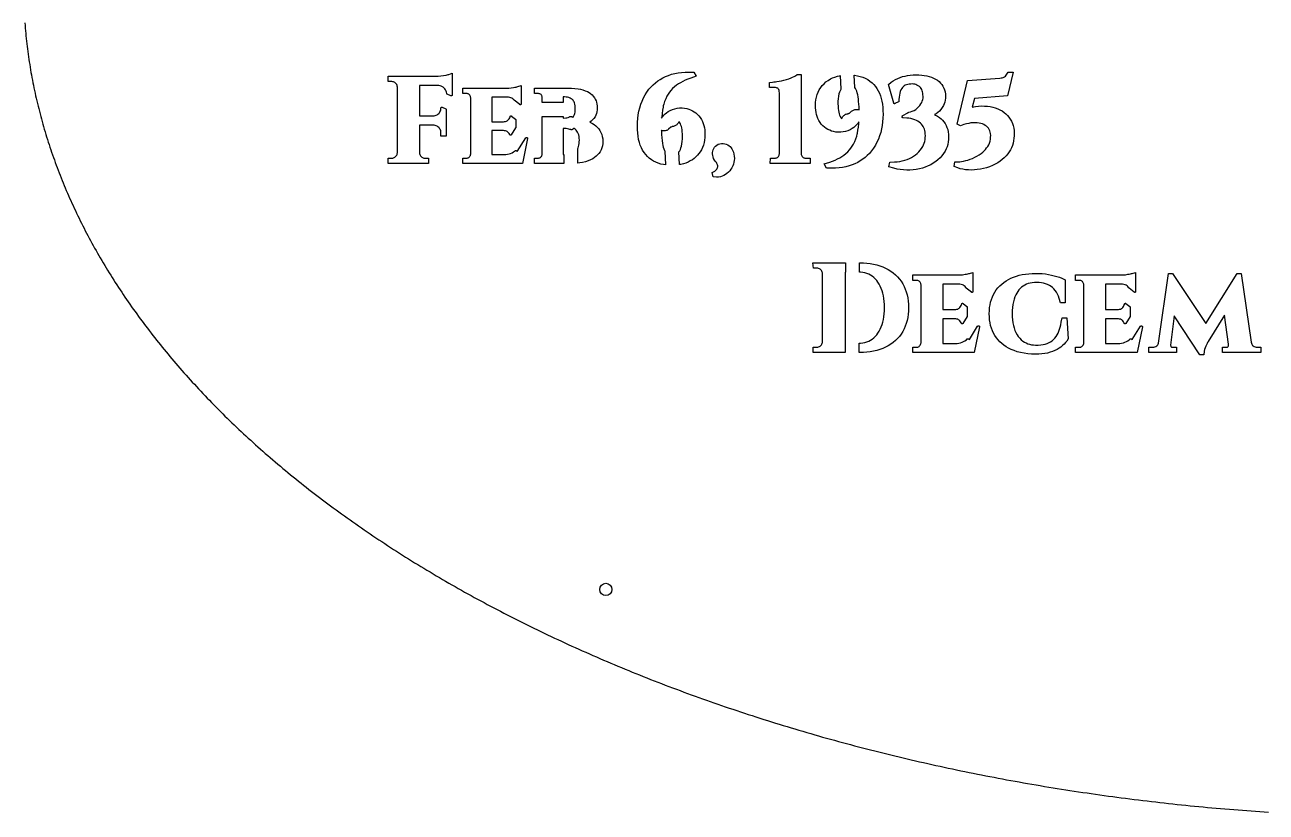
# Model space of a CAD drawing. Header units: inches. Extents: x 0 to 16, y 0 to 9.5.
# Drawn here: x 0.01 to 7.11, y 0.03 to 4.53 of the extents above; entities that cross this region are included whole.
import ezdxf

# ---------------------------------------------------------------- set-up
doc = ezdxf.new("R2010")
doc.units = ezdxf.units.IN
doc.header["$MEASUREMENT"] = 0
doc.layers.add('CUT', color=7, linetype='Continuous')

msp = doc.modelspace()

# ---------------------------------------------------------------- linework, layer by layer
at = {"layer": 'CUT'}
msp.add_lwpolyline([(0.0077, 4.5412), (0.0089, 4.5262), (0.0101, 4.5113), (0.0114, 4.4964), (0.0128, 4.4815), (0.0142, 4.4666), (0.0158, 4.4517), (0.0174, 4.4369), (0.0191, 4.422), (0.0209, 4.4071), (0.0227, 4.3922), (0.0247, 4.3773), (0.0267, 4.3624), (0.0288, 4.3476), (0.0309, 4.3327), (0.0332, 4.3178), (0.0355, 4.303), (0.0379, 4.2881), (0.0404, 4.2733), (0.043, 4.2584), (0.0456, 4.2436), (0.0483, 4.2288), (0.0511, 4.2139), (0.054, 4.1991), (0.0569, 4.1843), (0.06, 4.1695), (0.0631, 4.1547), (0.0663, 4.1399), (0.0695, 4.1251), (0.0729, 4.1103), (0.0763, 4.0955), (0.0798, 4.0807), (0.0834, 4.0659), (0.087, 4.0512), (0.0908, 4.0364), (0.0946, 4.0217), (0.0985, 4.0069), (0.1025, 3.9922), (0.1065, 3.9775), (0.1106, 3.9628), (0.1148, 3.948), (0.1191, 3.9333), (0.1235, 3.9186), (0.1279, 3.904), (0.1324, 3.8893), (0.137, 3.8746), (0.1417, 3.8599), (0.1465, 3.8453), (0.1513, 3.8306), (0.1562, 3.816), (0.1612, 3.8014), (0.1662, 3.7868), (0.1714, 3.7722), (0.1766, 3.7576), (0.1819, 3.743), (0.1872, 3.7284), (0.1927, 3.7138), (0.1982, 3.6993), (0.2038, 3.6847), (0.2095, 3.6702), (0.2152, 3.6557), (0.221, 3.6411), (0.2269, 3.6266), (0.2329, 3.6121), (0.239, 3.5977), (0.2451, 3.5832), (0.2513, 3.5687), (0.2576, 3.5543), (0.264, 3.5398), (0.2704, 3.5254), (0.2769, 3.511), (0.2835, 3.4966), (0.2902, 3.4822), (0.297, 3.4678), (0.3038, 3.4535), (0.3107, 3.4391), (0.3177, 3.4248), (0.3247, 3.4105), (0.3318, 3.3962), (0.339, 3.3819), (0.3463, 3.3676), (0.3537, 3.3533), (0.3611, 3.3391), (0.3686, 3.3248), (0.3762, 3.3106), (0.3838, 3.2964), (0.3915, 3.2822), (0.3994, 3.268), (0.4072, 3.2538), (0.4152, 3.2397), (0.4232, 3.2255), (0.4313, 3.2114), (0.4395, 3.1973), (0.4477, 3.1832), (0.4561, 3.1691), (0.4645, 3.155), (0.473, 3.141), (0.4815, 3.127), (0.4901, 3.1129), (0.4988, 3.0989), (0.5076, 3.085), (0.5164, 3.071), (0.5254, 3.057), (0.5344, 3.0431), (0.5434, 3.0292), (0.5526, 3.0153), (0.5618, 3.0014), (0.5711, 2.9875), (0.5804, 2.9737), (0.5899, 2.9599), (0.5994, 2.946), (0.609, 2.9323), (0.6186, 2.9185), (0.6283, 2.9047), (0.6381, 2.891), (0.648, 2.8773), (0.658, 2.8635), (0.668, 2.8499), (0.6781, 2.8362), (0.6882, 2.8225), (0.6985, 2.8089), (0.7088, 2.7953), (0.7192, 2.7817), (0.7296, 2.7681), (0.7401, 2.7546), (0.7507, 2.7411), (0.7614, 2.7275), (0.7721, 2.7141), (0.7829, 2.7006), (0.7938, 2.6871), (0.8048, 2.6737), (0.8158, 2.6603), (0.8269, 2.6469), (0.838, 2.6335), (0.8493, 2.6202), (0.8606, 2.6069), (0.8719, 2.5935), (0.8834, 2.5803), (0.8949, 2.567), (0.9065, 2.5538), (0.9181, 2.5405), (0.9299, 2.5273), (0.9417, 2.5142), (0.9535, 2.501), (0.9655, 2.4879), (0.9775, 2.4748), (0.9895, 2.4617), (1.0017, 2.4486), (1.0139, 2.4356), (1.0262, 2.4225), (1.0385, 2.4095), (1.0509, 2.3966), (1.0634, 2.3836), (1.076, 2.3707), (1.0886, 2.3578), (1.1013, 2.3449), (1.1141, 2.3321), (1.1269, 2.3192), (1.1398, 2.3064), (1.1527, 2.2936), (1.1658, 2.2809), (1.1789, 2.2681), (1.192, 2.2554), (1.2053, 2.2427), (1.2186, 2.2301), (1.2319, 2.2174), (1.2454, 2.2048), (1.2589, 2.1922), (1.2724, 2.1797), (1.2861, 2.1671), (1.2998, 2.1546), (1.3135, 2.1421), (1.3274, 2.1297), (1.3413, 2.1172), (1.3552, 2.1048), (1.3693, 2.0925), (1.3834, 2.0801), (1.3975, 2.0678), (1.4117, 2.0555), (1.426, 2.0432), (1.4404, 2.0309), (1.4548, 2.0187), (1.4693, 2.0065), (1.4838, 1.9944), (1.4984, 1.9822), (1.5131, 1.9701), (1.5279, 1.958), (1.5427, 1.946), (1.5575, 1.9339), (1.5725, 1.9219), (1.5875, 1.91), (1.6025, 1.898), (1.6176, 1.8861), (1.6328, 1.8742), (1.6481, 1.8623), (1.6634, 1.8505), (1.6788, 1.8387), (1.6942, 1.8269), (1.7097, 1.8152), (1.7253, 1.8034), (1.7409, 1.7918), (1.7566, 1.7801), (1.7723, 1.7685), (1.7881, 1.7569), (1.804, 1.7453), (1.8199, 1.7337), (1.8359, 1.7222), (1.8519, 1.7108), (1.8681, 1.6993), (1.8842, 1.6879), (1.9005, 1.6765), (1.9168, 1.6651), (1.9331, 1.6538), (1.9495, 1.6425), (1.966, 1.6312), (1.9825, 1.62), (1.9991, 1.6088), (2.0158, 1.5976), (2.0325, 1.5864), (2.0492, 1.5753), (2.0661, 1.5642), (2.083, 1.5532), (2.0999, 1.5422), (2.1169, 1.5312), (2.134, 1.5202), (2.1511, 1.5093), (2.1683, 1.4984), (2.1855, 1.4875), (2.2028, 1.4767), (2.2201, 1.4659), (2.2375, 1.4551), (2.255, 1.4444), (2.2725, 1.4337), (2.2901, 1.423), (2.3077, 1.4124), (2.3254, 1.4018), (2.3431, 1.3912), (2.3609, 1.3807), (2.3788, 1.3702), (2.3967, 1.3597), (2.4147, 1.3493), (2.4327, 1.3389), (2.4508, 1.3285), (2.4689, 1.3182), (2.4871, 1.3079), (2.5053, 1.2976), (2.5236, 1.2874), (2.542, 1.2772), (2.5604, 1.267), (2.5788, 1.2569), (2.5973, 1.2468), (2.6159, 1.2368), (2.6345, 1.2267), (2.6532, 1.2167), (2.6719, 1.2068), (2.6907, 1.1969), (2.7095, 1.187), (2.7284, 1.1771), (2.7473, 1.1673), (2.7663, 1.1575), (2.7853, 1.1478), (2.8044, 1.1381), (2.8236, 1.1284), (2.8427, 1.1188), (2.862, 1.1092), (2.8813, 1.0996), (2.9006, 1.0901), (2.92, 1.0806), (2.9394, 1.0711), (2.9589, 1.0617), (2.9785, 1.0523), (2.9981, 1.043), (3.0177, 1.0336), (3.0374, 1.0244), (3.0571, 1.0151), (3.0769, 1.0059), (3.0967, 0.9968), (3.1166, 0.9876), (3.1366, 0.9785), (3.1565, 0.9695), (3.1766, 0.9605), (3.1966, 0.9515), (3.2168, 0.9426), (3.2369, 0.9337), (3.2571, 0.9248), (3.2774, 0.916), (3.2977, 0.9072), (3.3181, 0.8984), (3.3385, 0.8897), (3.3589, 0.881), (3.3794, 0.8724), (3.4, 0.8638), (3.4205, 0.8552), (3.4412, 0.8467), (3.4618, 0.8382), (3.4826, 0.8298), (3.5033, 0.8214), (3.5241, 0.813), (3.545, 0.8047), (3.5659, 0.7964), (3.5868, 0.7881), (3.6078, 0.7799), (3.6288, 0.7717), (3.6499, 0.7636), (3.671, 0.7555), (3.6922, 0.7475), (3.7134, 0.7394), (3.7346, 0.7315), (3.7559, 0.7235), (3.7772, 0.7156), (3.7986, 0.7078), (3.82, 0.7), (3.8415, 0.6922), (3.863, 0.6844), (3.8845, 0.6767), (3.9061, 0.6691), (3.9277, 0.6615), (3.9493, 0.6539), (3.971, 0.6464), (3.9927, 0.6389), (4.0145, 0.6314), (4.0363, 0.624), (4.0582, 0.6166), (4.0801, 0.6093), (4.102, 0.602), (4.124, 0.5948), (4.146, 0.5875), (4.168, 0.5804), (4.1901, 0.5732), (4.2122, 0.5662), (4.2344, 0.5591), (4.2566, 0.5521), (4.2788, 0.5452), (4.3011, 0.5382), (4.3234, 0.5314), (4.3457, 0.5245), (4.3681, 0.5177), (4.3905, 0.511), (4.4129, 0.5043), (4.4354, 0.4976), (4.4579, 0.491), (4.4805, 0.4844), (4.5031, 0.4778), (4.5257, 0.4713), (4.5484, 0.4649), (4.571, 0.4584), (4.5938, 0.4521), (4.6165, 0.4457), (4.6393, 0.4394), (4.6621, 0.4332), (4.685, 0.427), (4.7079, 0.4208), (4.7308, 0.4147), (4.7538, 0.4086), (4.7767, 0.4026), (4.7998, 0.3966), (4.8228, 0.3907), (4.8459, 0.3848), (4.869, 0.3789), (4.8922, 0.3731), (4.9153, 0.3673), (4.9385, 0.3616), (4.9618, 0.3559), (4.985, 0.3502), (5.0083, 0.3446), (5.0317, 0.3391), (5.055, 0.3336), (5.0784, 0.3281), (5.1018, 0.3227), (5.1252, 0.3173), (5.1487, 0.3119), (5.1722, 0.3066), (5.1957, 0.3014), (5.2193, 0.2962), (5.2429, 0.291), (5.2665, 0.2859), (5.2901, 0.2808), (5.3138, 0.2758), (5.3374, 0.2708), (5.3612, 0.2659), (5.3849, 0.261), (5.4087, 0.2561), (5.4325, 0.2513), (5.4563, 0.2465), (5.4801, 0.2418), (5.504, 0.2371), (5.5279, 0.2325), (5.5518, 0.2279), (5.5757, 0.2233), (5.5997, 0.2188), (5.6237, 0.2144), (5.6477, 0.21), (5.6717, 0.2056), (5.6958, 0.2013), (5.7198, 0.197), (5.7439, 0.1928), (5.7681, 0.1886), (5.7922, 0.1845), (5.8164, 0.1804), (5.8406, 0.1763), (5.8648, 0.1723), (5.889, 0.1684), (5.9133, 0.1644), (5.9375, 0.1606), (5.9618, 0.1567), (5.9861, 0.153), (6.0105, 0.1492), (6.0348, 0.1455), (6.0592, 0.1419), (6.0836, 0.1383), (6.108, 0.1347), (6.1324, 0.1312), (6.1569, 0.1278), (6.1814, 0.1244), (6.2058, 0.121), (6.2303, 0.1177), (6.2549, 0.1144), (6.2794, 0.1112), (6.3039, 0.108), (6.3285, 0.1048), (6.3531, 0.1017), (6.3777, 0.0987), (6.4023, 0.0957), (6.427, 0.0927), (6.4516, 0.0898), (6.4763, 0.087), (6.5009, 0.0841), (6.5256, 0.0814), (6.5504, 0.0786), (6.5751, 0.076), (6.5998, 0.0733), (6.6246, 0.0707), (6.6493, 0.0682), (6.6741, 0.0657), (6.6989, 0.0632), (6.7237, 0.0608), (6.7485, 0.0585), (6.7734, 0.0562), (6.7982, 0.0539), (6.823, 0.0517), (6.8479, 0.0495), (6.8728, 0.0474), (6.8977, 0.0453), (6.9226, 0.0433), (6.9475, 0.0413), (6.9724, 0.0393), (6.9973, 0.0375), (7.0223, 0.0356), (7.0472, 0.0338), (7.0722, 0.0321), (7.0971, 0.0303), (7.1221, 0.0287)], dxfattribs=at)
for points in [[(2.1168, 3.7693), (2.121, 3.771), (2.125, 3.7735), (2.1289, 3.7769), (2.1323, 3.7808), (2.1349, 3.7849), (2.1368, 3.7892), (2.1381, 3.7939), (2.1386, 3.7992), (2.1386, 4.1741), (2.1381, 4.1794), (2.1368, 4.1841), (2.1349, 4.1884), (2.1323, 4.1925), (2.1289, 4.1964), (2.125, 4.1998), (2.121, 4.2023), (2.1168, 4.204), (2.1122, 4.2051), (2.1068, 4.2055), (2.1067, 4.2055), (2.1052, 4.2055), (2.1028, 4.2055), (2.1003, 4.2055), (2.0989, 4.2055), (2.0864, 4.2055), (2.0864, 4.2363), (2.3569, 4.2363), (2.3717, 4.2368), (2.3873, 4.2383), (2.4028, 4.2404), (2.4173, 4.2429), (2.4235, 4.2442), (2.4286, 4.2454), (2.4325, 4.2465), (2.4519, 4.2539), (2.4519, 4.129), (2.4519, 4.1285), (2.4518, 4.128), (2.4517, 4.1276), (2.4515, 4.1271), (2.4513, 4.1267), (2.4511, 4.1262), (2.4508, 4.1258), (2.4504, 4.1255), (2.4501, 4.1251), (2.4497, 4.1249), (2.4492, 4.1246), (2.4488, 4.1244), (2.4483, 4.1242), (2.4479, 4.1241), (2.4474, 4.124), (2.4469, 4.124), (2.4464, 4.124), (2.4459, 4.1241), (2.4454, 4.1242), (2.445, 4.1244), (2.4237, 4.1333), (2.4232, 4.1336), (2.4228, 4.1338), (2.4224, 4.1341), (2.422, 4.1345), (2.4217, 4.1349), (2.4214, 4.1353), (2.4211, 4.1357), (2.4209, 4.1362), (2.4208, 4.1367), (2.4207, 4.1371), (2.4194, 4.1448), (2.4173, 4.1518), (2.4145, 4.158), (2.411, 4.1636), (2.4066, 4.1686), (2.4016, 4.173), (2.396, 4.1765), (2.3898, 4.1793), (2.3829, 4.1814), (2.3751, 4.1827), (2.3663, 4.1831), (2.2645, 4.1831), (2.2645, 4.0095), (2.3416, 4.0095), (2.3486, 4.0101), (2.3547, 4.0113), (2.3604, 4.0133), (2.3656, 4.0159), (2.3704, 4.0192), (2.375, 4.0232), (2.3789, 4.0278), (2.3821, 4.0327), (2.3846, 4.038), (2.3864, 4.0436), (2.3874, 4.0498), (2.3877, 4.0544), (2.3878, 4.0549), (2.3879, 4.0554), (2.388, 4.0559), (2.3882, 4.0564), (2.3885, 4.0568), (2.3887, 4.0572), (2.3891, 4.0576), (2.3894, 4.0579), (2.3898, 4.0583), (2.3903, 4.0585), (2.3907, 4.0587), (2.3912, 4.0589), (2.3917, 4.0591), (2.3922, 4.0591), (2.3927, 4.0592), (2.3932, 4.0591), (2.3937, 4.0591), (2.3942, 4.0589), (2.3946, 4.0588), (2.4156, 4.05), (2.416, 4.0498), (2.4164, 4.0495), (2.4168, 4.0492), (2.4172, 4.0489), (2.4175, 4.0485), (2.4178, 4.0481), (2.418, 4.0477), (2.4183, 4.0473), (2.4184, 4.0468), (2.4185, 4.0463), (2.4186, 4.0459), (2.4186, 4.0454), (2.4186, 3.8932), (2.3878, 3.8932), (2.3878, 3.9103), (2.3874, 3.9173), (2.3864, 3.9235), (2.3846, 3.9291), (2.3821, 3.9343), (2.379, 3.939), (2.375, 3.9435), (2.3705, 3.9475), (2.3657, 3.9507), (2.3605, 3.9533), (2.3548, 3.9552), (2.3486, 3.9564), (2.3416, 3.957), (2.2645, 3.957), (2.2645, 3.7992), (2.2651, 3.7939), (2.2663, 3.7892), (2.2682, 3.7849), (2.2708, 3.7808), (2.2742, 3.7769), (2.2781, 3.7735), (2.2821, 3.771), (2.2863, 3.7693), (2.2909, 3.7682), (2.2964, 3.7678), (2.3168, 3.7678), (2.3168, 3.737), (2.0864, 3.737), (2.0864, 3.7678), (2.1068, 3.7678), (2.1122, 3.7682)], [(3.6625, 4.0129), (3.67, 4.0206), (3.6784, 4.0276), (3.6875, 4.0339), (3.6995, 4.0405), (3.7121, 4.0459), (3.7253, 4.0502), (3.739, 4.0532), (3.753, 4.0548), (3.767, 4.0551), (3.781, 4.0539), (3.7947, 4.0513), (3.8057, 4.0481), (3.8162, 4.044), (3.8265, 4.039), (3.8363, 4.0331), (3.8459, 4.0263), (3.855, 4.0184), (3.8634, 4.0094), (3.871, 3.9995), (3.8779, 3.9886), (3.884, 3.9767), (3.8884, 3.9659), (3.892, 3.9543), (3.8948, 3.942), (3.8968, 3.9291), (3.8979, 3.9154), (3.8983, 3.901), (3.8977, 3.8859), (3.896, 3.871), (3.8931, 3.8565), (3.8891, 3.8424), (3.8839, 3.8287), (3.8776, 3.8154), (3.8711, 3.8043), (3.8638, 3.7939), (3.8556, 3.7841), (3.8466, 3.775), (3.8367, 3.7666), (3.826, 3.7589), (3.8144, 3.7518), (3.802, 3.7454), (3.7887, 3.74), (3.7746, 3.7356), (3.7598, 3.732), (3.7531, 3.7309), (3.7495, 3.8037), (3.7537, 3.8102), (3.7576, 3.8181), (3.7609, 3.8269), (3.7636, 3.8367), (3.7663, 3.85), (3.7682, 3.8639), (3.7694, 3.8782), (3.7697, 3.893), (3.7695, 3.9066), (3.7687, 3.9191), (3.7674, 3.9303), (3.7657, 3.9404), (3.7634, 3.9493), (3.7608, 3.9572), (3.7578, 3.9641), (3.7546, 3.97), (3.7511, 3.9749), (3.7488, 3.9773), (3.7485, 3.9762), (3.7468, 3.9723), (3.7448, 3.9687), (3.7425, 3.9653), (3.7398, 3.9621), (3.7368, 3.9592), (3.7336, 3.9567), (3.7301, 3.9544), (3.7264, 3.9525), (3.7226, 3.9509), (3.7186, 3.9498), (3.7145, 3.949), (3.7115, 3.9486), (3.7104, 3.9483), (3.708, 3.9472), (3.7054, 3.9458), (3.7036, 3.9446), (3.6905, 3.9336), (3.6871, 3.931), (3.6834, 3.9287), (3.6796, 3.9269), (3.6756, 3.9254), (3.6714, 3.9244), (3.6672, 3.9238), (3.6629, 3.9236), (3.6587, 3.9238), (3.6545, 3.9245), (3.6503, 3.9256), (3.6486, 3.9262), (3.6487, 3.922), (3.6495, 3.9027), (3.6507, 3.8847), (3.6525, 3.868), (3.6547, 3.8525), (3.657, 3.8409), (3.6597, 3.8303), (3.6629, 3.8209), (3.6664, 3.8125), (3.6692, 3.8073), (3.6731, 3.7291), (3.6612, 3.7309), (3.6459, 3.7343), (3.6313, 3.7388), (3.6174, 3.7444), (3.6041, 3.7511), (3.5915, 3.7588), (3.5798, 3.7677), (3.569, 3.7776), (3.559, 3.7885), (3.55, 3.8005), (3.5418, 3.8135), (3.5346, 3.8274), (3.5283, 3.8424), (3.523, 3.8583), (3.5188, 3.8751), (3.5155, 3.8928), (3.5133, 3.9114), (3.512, 3.931), (3.5117, 3.9514), (3.5123, 3.9734), (3.5139, 3.9949), (3.5165, 4.0159), (3.5203, 4.0364), (3.5251, 4.0563), (3.531, 4.0757), (3.5381, 4.0945), (3.5462, 4.1125), (3.5555, 4.1296), (3.5658, 4.146), (3.5773, 4.1615), (3.5899, 4.1761), (3.6017, 4.1879), (3.6143, 4.199), (3.6277, 4.2091), (3.6419, 4.2184), (3.6569, 4.2269), (3.6727, 4.2345), (3.6893, 4.2413), (3.7068, 4.2472), (3.725, 4.2519), (3.7441, 4.2556), (3.7639, 4.2581), (3.7845, 4.2596), (3.8058, 4.26), (3.8343, 4.2592), (3.8476, 4.2359), (3.8164, 4.2255), (3.8003, 4.2195), (3.7853, 4.2131), (3.7713, 4.2064), (3.7584, 4.1994), (3.7465, 4.1921), (3.7357, 4.1845), (3.724, 4.1751), (3.7133, 4.1653), (3.7037, 4.1552), (3.695, 4.1446), (3.6873, 4.1336), (3.6806, 4.1222), (3.6735, 4.1077), (3.6674, 4.0925), (3.6623, 4.0765), (3.6598, 4.0664), (3.6582, 4.0598), (3.6551, 4.0422), (3.6527, 4.0237), (3.6508, 4.0045), (3.6503, 3.9961), (3.6557, 4.0045)], [(4.5005, 3.737), (4.2702, 3.737), (4.2732, 3.7678), (4.2979, 3.7678), (4.3026, 3.7681), (4.3064, 3.769), (4.3099, 3.7704), (4.3132, 3.7724), (4.3163, 3.7752), (4.3191, 3.7783), (4.3211, 3.7816), (4.3225, 3.7849), (4.3234, 3.7885), (4.3237, 3.7929), (4.3237, 4.1418), (4.3233, 4.1493), (4.3223, 4.1551), (4.3209, 4.1596), (4.3191, 4.1628), (4.317, 4.1652), (4.3142, 4.1673), (4.3108, 4.169), (4.3068, 4.1704), (4.302, 4.1712), (4.296, 4.1716), (4.2667, 4.1716), (4.2667, 4.2011), (4.2845, 4.203), (4.2923, 4.204), (4.3009, 4.205), (4.3102, 4.2063), (4.3232, 4.2083), (4.3365, 4.2109), (4.3502, 4.2139), (4.3639, 4.2175), (4.3773, 4.2216), (4.3904, 4.2263), (4.3997, 4.2302), (4.4082, 4.2343), (4.4159, 4.2388), (4.4264, 4.2458), (4.4489, 4.2458), (4.4489, 3.7922), (4.4492, 3.7879), (4.4501, 3.7844), (4.4515, 3.7812), (4.4535, 3.7781), (4.4563, 3.7751), (4.4596, 3.7724), (4.463, 3.7704), (4.4665, 3.769), (4.4702, 3.7681), (4.4746, 3.7678), (4.5005, 3.7678)], [(4.6121, 3.7449), (4.6282, 3.7508), (4.6432, 3.757), (4.6571, 3.7636), (4.6701, 3.7705), (4.6819, 3.7778), (4.6928, 3.7854), (4.7044, 3.7948), (4.7151, 3.8046), (4.7247, 3.8148), (4.7334, 3.8254), (4.7411, 3.8365), (4.7478, 3.848), (4.7549, 3.8626), (4.761, 3.8779), (4.7661, 3.8938), (4.7687, 3.9044), (4.7702, 3.9104), (4.7733, 3.9277), (4.7757, 3.9459), (4.7776, 3.9649), (4.7783, 3.9754), (4.7725, 3.9665), (4.7656, 3.9579), (4.758, 3.9501), (4.7497, 3.943), (4.7406, 3.9367), (4.7288, 3.9301), (4.7162, 3.9247), (4.703, 3.9206), (4.6893, 3.9177), (4.6752, 3.9162), (4.6612, 3.9161), (4.6472, 3.9173), (4.6334, 3.92), (4.6223, 3.9231), (4.6116, 3.9273), (4.6012, 3.9323), (4.5912, 3.9383), (4.5815, 3.9453), (4.5723, 3.9534), (4.5638, 3.9624), (4.5563, 3.9725), (4.5495, 3.9835), (4.5437, 3.9954), (4.5395, 4.0062), (4.5361, 4.0176), (4.5334, 4.0297), (4.5316, 4.0423), (4.5305, 4.0556), (4.5301, 4.0696), (4.5309, 4.0859), (4.5329, 4.1015), (4.536, 4.1166), (4.5403, 4.1312), (4.5457, 4.1451), (4.5523, 4.1585), (4.5601, 4.1712), (4.5691, 4.1829), (4.5792, 4.1938), (4.5905, 4.2037), (4.6028, 4.2126), (4.6162, 4.2206), (4.6286, 4.2266), (4.6418, 4.2318), (4.6556, 4.236), (4.6701, 4.2392), (4.6722, 4.2396), (4.6752, 4.1617), (4.6747, 4.1609), (4.6708, 4.1532), (4.6675, 4.1445), (4.6648, 4.1349), (4.6621, 4.1217), (4.6602, 4.1078), (4.6591, 4.0934), (4.6587, 4.0784), (4.6592, 4.0649), (4.6601, 4.0523), (4.6616, 4.0409), (4.6634, 4.0306), (4.6657, 4.0216), (4.6683, 4.0136), (4.6713, 4.0066), (4.6746, 4.0006), (4.6781, 3.9957), (4.6803, 3.9933), (4.6808, 3.9949), (4.6824, 3.9987), (4.6844, 4.0023), (4.6868, 4.0058), (4.6895, 4.0089), (4.6924, 4.0119), (4.6957, 4.0145), (4.6992, 4.0167), (4.7028, 4.0186), (4.7067, 4.0202), (4.7107, 4.0214), (4.7148, 4.0222), (4.7179, 4.0226), (4.7193, 4.023), (4.7215, 4.0239), (4.7233, 4.0249), (4.7243, 4.0256), (4.7364, 4.0362), (4.7396, 4.0388), (4.7432, 4.0411), (4.7469, 4.0431), (4.7508, 4.0446), (4.7548, 4.0458), (4.7589, 4.0465), (4.7631, 4.0469), (4.7673, 4.0468), (4.7715, 4.0463), (4.7756, 4.0455), (4.7795, 4.0442), (4.7798, 4.0441), (4.7793, 4.0608), (4.7785, 4.0768), (4.7773, 4.0918), (4.7758, 4.1058), (4.774, 4.1188), (4.7718, 4.1307), (4.7692, 4.1413), (4.7661, 4.1508), (4.7627, 4.159), (4.7588, 4.1661), (4.7548, 4.1718), (4.7521, 4.2422), (4.7534, 4.2421), (4.77, 4.2395), (4.786, 4.2357), (4.8011, 4.2308), (4.8155, 4.2247), (4.8291, 4.2173), (4.8418, 4.2088), (4.8537, 4.1992), (4.8646, 4.1883), (4.8738, 4.1774), (4.8821, 4.1655), (4.8895, 4.1528), (4.8959, 4.1391), (4.9015, 4.1245), (4.9062, 4.1091), (4.91, 4.0929), (4.9129, 4.0758), (4.915, 4.0578), (4.9163, 4.0389), (4.9167, 4.0192), (4.9162, 3.9974), (4.9146, 3.976), (4.9119, 3.9552), (4.9081, 3.9348), (4.9033, 3.9149), (4.8974, 3.8955), (4.8904, 3.8768), (4.8822, 3.8588), (4.873, 3.8416), (4.8626, 3.8252), (4.8511, 3.8096), (4.8385, 3.7949), (4.8268, 3.7829), (4.8142, 3.7718), (4.8008, 3.7616), (4.7867, 3.7522), (4.7717, 3.7437), (4.756, 3.7361), (4.7395, 3.7293), (4.7221, 3.7234), (4.7038, 3.7187), (4.6848, 3.715), (4.6649, 3.7124), (4.6443, 3.711), (4.6228, 3.7106), (4.5941, 3.7114), (4.5807, 3.7348)], [(5.1529, 4.2414), (5.1673, 4.2387), (5.181, 4.2352), (5.1939, 4.2307), (5.2059, 4.2255), (5.2171, 4.2196), (5.2275, 4.213), (5.2369, 4.2055), (5.2455, 4.1974), (5.2531, 4.1885), (5.2596, 4.1788), (5.265, 4.1685), (5.2692, 4.1576), (5.2722, 4.1462), (5.274, 4.1342), (5.2745, 4.1218), (5.2741, 4.1101), (5.2726, 4.0989), (5.2702, 4.0882), (5.2668, 4.0779), (5.2623, 4.0681), (5.2558, 4.0569), (5.2483, 4.0466), (5.2397, 4.0374), (5.2302, 4.0291), (5.22, 4.022), (5.2108, 4.0169), (5.2164, 4.0144), (5.2282, 4.0078), (5.2398, 4.0001), (5.2487, 3.9929), (5.257, 3.9848), (5.2645, 3.9758), (5.2713, 3.966), (5.2773, 3.9554), (5.2825, 3.9438), (5.2865, 3.9312), (5.2893, 3.9179), (5.291, 3.9038), (5.2915, 3.8889), (5.291, 3.8744), (5.2893, 3.8603), (5.2866, 3.8466), (5.2827, 3.8334), (5.2778, 3.8207), (5.2717, 3.8084), (5.2633, 3.7946), (5.2537, 3.7816), (5.2429, 3.7695), (5.231, 3.7584), (5.218, 3.7481), (5.2041, 3.7388), (5.1896, 3.7305), (5.1743, 3.7232), (5.1583, 3.7168), (5.1416, 3.7113), (5.1245, 3.7069), (5.107, 3.7035), (5.0891, 3.7012), (5.071, 3.6999), (5.0525, 3.6997), (5.0339, 3.7005), (5.0154, 3.7026), (4.997, 3.7059), (4.9787, 3.7103), (4.9506, 3.719), (4.9559, 3.7459), (4.9817, 3.7463), (4.997, 3.7474), (5.0119, 3.7494), (5.0265, 3.7523), (5.0408, 3.7561), (5.0545, 3.7607), (5.0675, 3.7661), (5.0799, 3.7723), (5.0915, 3.7791), (5.1025, 3.7868), (5.1127, 3.7951), (5.1219, 3.804), (5.1301, 3.8136), (5.1375, 3.8238), (5.144, 3.8348), (5.1485, 3.8442), (5.1522, 3.854), (5.1551, 3.864), (5.1572, 3.8744), (5.1584, 3.8852), (5.1589, 3.8964), (5.1585, 3.9068), (5.1575, 3.9166), (5.1557, 3.9256), (5.1534, 3.9338), (5.1504, 3.9414), (5.1468, 3.9483), (5.1426, 3.9547), (5.1368, 3.9617), (5.1304, 3.968), (5.1235, 3.9737), (5.1161, 3.9788), (5.108, 3.9832), (5.0993, 3.987), (5.0881, 3.9908), (5.0765, 3.9939), (5.0646, 3.996), (5.0524, 3.9973), (5.0312, 3.998), (5.0307, 3.9981), (5.0302, 3.9982), (5.0297, 3.9983), (5.0293, 3.9985), (5.0289, 3.9987), (5.0285, 3.9989), (5.0281, 3.9992), (5.0277, 3.9996), (5.0274, 3.9999), (5.0271, 4.0003), (5.0269, 4.0007), (5.0267, 4.0012), (5.0265, 4.0016), (5.0264, 4.0021), (5.0264, 4.0026), (5.0263, 4.003), (5.0264, 4.0035), (5.0264, 4.004), (5.0275, 4.0092), (5.0276, 4.0097), (5.0278, 4.0101), (5.028, 4.0106), (5.0283, 4.011), (5.0286, 4.0114), (5.0289, 4.0118), (5.0293, 4.0121), (5.0297, 4.0124), (5.0301, 4.0127), (5.0587, 4.0269), (5.0587, 4.0269), (5.0587, 4.027), (5.0589, 4.0275), (5.0591, 4.0279), (5.0594, 4.0283), (5.0597, 4.0286), (5.0601, 4.029), (5.0605, 4.0293), (5.0609, 4.0295), (5.0613, 4.0298), (5.0618, 4.0299), (5.0622, 4.0301), (5.0627, 4.0302), (5.0634, 4.0302), (5.0739, 4.0327), (5.0842, 4.0363), (5.0943, 4.0411), (5.1038, 4.0467), (5.1125, 4.0532), (5.1204, 4.0606), (5.1275, 4.0688), (5.1338, 4.0779), (5.1382, 4.0858), (5.1415, 4.094), (5.1439, 4.1026), (5.1454, 4.1117), (5.1458, 4.1213), (5.1453, 4.1317), (5.1445, 4.1398), (5.143, 4.1471), (5.141, 4.1537), (5.1383, 4.1598), (5.1351, 4.1653), (5.1302, 4.1717), (5.1246, 4.1772), (5.1182, 4.182), (5.111, 4.1859), (5.1049, 4.1884), (5.0983, 4.1903), (5.0911, 4.1915), (5.0834, 4.1921), (5.0751, 4.1919), (5.0661, 4.1911), (5.058, 4.1895), (5.0507, 4.1873), (5.0441, 4.1844), (5.0382, 4.1808), (5.0328, 4.1765), (5.028, 4.1715), (5.0237, 4.1658), (5.0193, 4.1581), (5.0156, 4.1493), (5.0125, 4.1393), (5.0102, 4.1283), (5.0086, 4.116), (5.0077, 4.1026), (5.0077, 4.094), (5.0077, 4.0935), (5.0076, 4.093), (5.0075, 4.0925), (5.0073, 4.092), (5.0071, 4.0916), (5.0068, 4.0911), (5.0065, 4.0907), (5.0062, 4.0904), (5.0058, 4.09), (5.0054, 4.0897), (5.0049, 4.0895), (4.9849, 4.0795), (4.9845, 4.0793), (4.984, 4.0792), (4.9836, 4.0791), (4.9831, 4.079), (4.9826, 4.079), (4.9821, 4.079), (4.9816, 4.0791), (4.9812, 4.0792), (4.9807, 4.0794), (4.9803, 4.0796), (4.9799, 4.0799), (4.9795, 4.0802), (4.9791, 4.0805), (4.9788, 4.0809), (4.9785, 4.0813), (4.9783, 4.0817), (4.9781, 4.0821), (4.9779, 4.0826), (4.9473, 4.1885), (4.9633, 4.2017), (4.9748, 4.2096), (4.9873, 4.2168), (5.0009, 4.2234), (5.0156, 4.2294), (5.0288, 4.2339), (5.0428, 4.2375), (5.0575, 4.2404), (5.0728, 4.2425), (5.0888, 4.2438), (5.1055, 4.2445), (5.122, 4.2443), (5.1378, 4.2433)], [(5.427, 4.0602), (5.4452, 4.0632), (5.4632, 4.0652), (5.4807, 4.0662), (5.4976, 4.066), (5.514, 4.0648), (5.5297, 4.0626), (5.5446, 4.0594), (5.5589, 4.0554), (5.5725, 4.0504), (5.5853, 4.0444), (5.5975, 4.0376), (5.6087, 4.0298), (5.6191, 4.0213), (5.6285, 4.0119), (5.637, 4.0018), (5.6445, 3.9908), (5.6511, 3.9791), (5.6566, 3.9667), (5.6609, 3.9537), (5.6641, 3.9402), (5.6661, 3.9261), (5.6671, 3.9115), (5.6669, 3.8965), (5.6658, 3.8817), (5.6638, 3.8673), (5.6607, 3.8535), (5.6567, 3.8403), (5.6517, 3.8276), (5.6457, 3.8156), (5.6388, 3.8041), (5.6299, 3.7918), (5.6202, 3.7803), (5.6097, 3.7695), (5.5985, 3.7596), (5.5866, 3.7504), (5.5739, 3.7421), (5.5582, 3.7333), (5.5421, 3.7255), (5.5255, 3.7188), (5.5084, 3.7131), (5.491, 3.7085), (5.4734, 3.7049), (5.4561, 3.7023), (5.439, 3.7007), (5.4221, 3.7002), (5.4054, 3.7007), (5.3891, 3.7021), (5.3737, 3.7045), (5.3589, 3.7077), (5.3449, 3.7118), (5.3227, 3.7204), (5.328, 3.7467), (5.3464, 3.7468), (5.3557, 3.7474), (5.3662, 3.7488), (5.3779, 3.7509), (5.3901, 3.7537), (5.4026, 3.7573), (5.4155, 3.7617), (5.4285, 3.7668), (5.4415, 3.7727), (5.454, 3.7794), (5.4662, 3.7868), (5.478, 3.795), (5.4868, 3.802), (5.495, 3.8094), (5.5025, 3.8175), (5.5094, 3.8261), (5.5157, 3.8352), (5.5211, 3.8446), (5.5254, 3.8545), (5.5287, 3.8649), (5.531, 3.876), (5.5323, 3.8877), (5.5326, 3.8983), (5.532, 3.908), (5.5304, 3.9168), (5.5278, 3.9248), (5.5244, 3.9321), (5.52, 3.9388), (5.5146, 3.9449), (5.5083, 3.9506), (5.5013, 3.9555), (5.4937, 3.9598), (5.4852, 3.9634), (5.476, 3.9663), (5.466, 3.9685), (5.4552, 3.9699), (5.4438, 3.9706), (5.432, 3.9702), (5.4196, 3.969), (5.4068, 3.9668), (5.3934, 3.9636), (5.3796, 3.9595), (5.3598, 3.9525), (5.341, 3.9629), (5.4001, 4.2111), (5.5849, 4.2261), (5.5928, 4.2265), (5.599, 4.2274), (5.6043, 4.2289), (5.6086, 4.2308), (5.6124, 4.2332), (5.617, 4.2373), (5.6213, 4.242), (5.6251, 4.2474), (5.6323, 4.2601), (5.6612, 4.2601), (5.6293, 4.1234), (5.4396, 4.1091)], [(2.5412, 3.7689), (2.5444, 3.7703), (2.5475, 3.7722), (2.5505, 3.7748), (2.5538, 3.7787), (2.5561, 3.7828), (2.5575, 3.7873), (2.5582, 3.7926), (2.5582, 4.113), (2.5577, 4.1175), (2.5567, 4.1213), (2.5553, 4.1247), (2.5533, 4.1279), (2.5507, 4.1308), (2.5477, 4.1333), (2.5446, 4.1352), (2.5413, 4.1365), (2.5376, 4.1373), (2.5332, 4.1376), (2.5328, 4.1376), (2.5312, 4.1376), (2.5288, 4.1376), (2.5266, 4.1376), (2.5252, 4.1376), (2.5128, 4.1376), (2.5128, 4.1684), (2.7629, 4.1684), (2.7757, 4.1688), (2.7888, 4.17), (2.8026, 4.172), (2.8105, 4.1734), (2.8173, 4.1747), (2.823, 4.1759), (2.8274, 4.177), (2.8464, 4.1827), (2.8464, 4.0777), (2.8464, 4.0772), (2.8463, 4.0767), (2.8462, 4.0763), (2.846, 4.0758), (2.8458, 4.0754), (2.8455, 4.0749), (2.8453, 4.0745), (2.8449, 4.0742), (2.8446, 4.0738), (2.8442, 4.0736), (2.8438, 4.0733), (2.8433, 4.0731), (2.8429, 4.0729), (2.8424, 4.0728), (2.8419, 4.0727), (2.8414, 4.0727), (2.8409, 4.0727), (2.8405, 4.0728), (2.84, 4.0729), (2.8395, 4.0731), (2.8391, 4.0733), (2.8387, 4.0735), (2.8383, 4.0738), (2.8064, 4.0991), (2.806, 4.0995), (2.8057, 4.0999), (2.8029, 4.1033), (2.7985, 4.1073), (2.7936, 4.1106), (2.7879, 4.1133), (2.7813, 4.1153), (2.7739, 4.1166), (2.7654, 4.1172), (2.68, 4.1172), (2.68, 3.9762), (2.7449, 3.9762), (2.7514, 3.9768), (2.757, 3.9779), (2.762, 3.9796), (2.7665, 3.9819), (2.7705, 3.9848), (2.7742, 3.9883), (2.7781, 3.9933), (2.7811, 3.9986), (2.7832, 4.0044), (2.7835, 4.0058), (2.7836, 4.0063), (2.7838, 4.0068), (2.784, 4.0072), (2.7843, 4.0076), (2.7846, 4.008), (2.7849, 4.0084), (2.7853, 4.0087), (2.7856, 4.009), (2.7861, 4.0092), (2.7865, 4.0094), (2.787, 4.0096), (2.7874, 4.0097), (2.7879, 4.0098), (2.7884, 4.0098), (2.7889, 4.0098), (2.7894, 4.0097), (2.7898, 4.0096), (2.7903, 4.0095), (2.7907, 4.0093), (2.7911, 4.009), (2.7915, 4.0087), (2.8139, 3.9909), (2.8143, 3.9906), (2.8147, 3.9902), (2.815, 3.9898), (2.8152, 3.9894), (2.8154, 3.9889), (2.8156, 3.9885), (2.8157, 3.988), (2.8158, 3.9875), (2.8158, 3.987), (2.8158, 3.9431), (2.8158, 3.9426), (2.8157, 3.9421), (2.8156, 3.9417), (2.8155, 3.9412), (2.8153, 3.9408), (2.815, 3.9404), (2.7903, 3.9015), (2.79, 3.9011), (2.7897, 3.9008), (2.7894, 3.9004), (2.789, 3.9001), (2.7886, 3.8999), (2.7881, 3.8997), (2.7877, 3.8995), (2.7872, 3.8994), (2.7868, 3.8993), (2.7863, 3.8992), (2.7858, 3.8992), (2.7853, 3.8993), (2.7848, 3.8994), (2.7844, 3.8995), (2.7839, 3.8997), (2.7835, 3.8999), (2.7831, 3.9002), (2.7827, 3.9005), (2.7824, 3.9008), (2.7821, 3.9012), (2.7818, 3.9016), (2.7816, 3.902), (2.7814, 3.9025), (2.7811, 3.9032), (2.7782, 3.9084), (2.7743, 3.9133), (2.7706, 3.9167), (2.7666, 3.9195), (2.7621, 3.9217), (2.7571, 3.9234), (2.7514, 3.9246), (2.7449, 3.9251), (2.68, 3.9251), (2.68, 3.7882), (2.7479, 3.7882), (2.7585, 3.7886), (2.7683, 3.7899), (2.7776, 3.792), (2.7863, 3.7949), (2.7946, 3.7987), (2.8024, 3.8033), (2.8098, 3.8086), (2.8121, 3.8106), (2.8125, 3.8109), (2.8129, 3.8112), (2.8134, 3.8114), (2.8138, 3.8116), (2.8143, 3.8117), (2.8148, 3.8118), (2.8153, 3.8119), (2.8158, 3.8119), (2.8163, 3.8118), (2.8168, 3.8117), (2.8172, 3.8115), (2.8177, 3.8113), (2.8181, 3.8111), (2.8248, 3.8068), (2.8737, 3.8836), (2.874, 3.884), (2.8744, 3.8844), (2.8747, 3.8848), (2.8751, 3.8851), (2.8755, 3.8853), (2.876, 3.8855), (2.8765, 3.8857), (2.877, 3.8858), (2.8775, 3.8859), (2.878, 3.8859), (2.879, 3.8859), (2.8794, 3.8859), (2.8799, 3.8858), (2.8804, 3.8857), (2.8809, 3.8856), (2.8813, 3.8853), (2.8817, 3.8851), (2.8821, 3.8848), (2.8825, 3.8845), (2.8828, 3.8841), (2.8831, 3.8837), (2.8834, 3.8833), (2.8836, 3.8828), (2.8838, 3.8824), (2.8839, 3.8819), (2.8839, 3.8814), (2.884, 3.8809), (2.8839, 3.8804), (2.8839, 3.8799), (2.8543, 3.737), (2.5128, 3.737), (2.5128, 3.7678), (2.5331, 3.7678), (2.5376, 3.7681)], [(2.9414, 3.7678), (2.9464, 3.7681), (2.9504, 3.769), (2.954, 3.7704), (2.9572, 3.7723), (2.9601, 3.7748), (2.9626, 3.7778), (2.9645, 3.7807), (2.9657, 3.7839), (2.9663, 3.7873), (2.9665, 3.792), (2.9665, 4.0065), (3.0869, 4.0065), (3.0869, 3.9973), (3.1023, 3.998), (3.109, 3.9991), (3.1152, 4.0007), (3.1204, 4.0028), (3.1228, 4.0042), (3.1242, 4.0049), (3.1256, 4.0055), (3.1271, 4.0059), (3.1286, 4.0061), (3.1301, 4.0063), (3.1316, 4.0062), (3.1331, 4.006), (3.1346, 4.0057), (3.1361, 4.0052), (3.1375, 4.0046), (3.1388, 4.0038), (3.14, 4.003), (3.1412, 4.0019), (3.1422, 4.0008), (3.1423, 4.0006), (3.1427, 4.001), (3.146, 4.0055), (3.149, 4.0108), (3.1516, 4.0167), (3.1537, 4.0234), (3.1553, 4.0308), (3.1563, 4.0392), (3.1566, 4.0485), (3.1563, 4.0586), (3.1554, 4.0678), (3.1539, 4.076), (3.1519, 4.0833), (3.1495, 4.0895), (3.1466, 4.0947), (3.1434, 4.0991), (3.1397, 4.1028), (3.1336, 4.1074), (3.1271, 4.1111), (3.1199, 4.114), (3.1122, 4.1162), (3.1037, 4.1175), (3.0943, 4.1179), (3.0869, 4.1179), (3.0869, 4.0865), (2.9665, 4.0865), (2.9665, 4.1135), (2.9663, 4.1186), (2.9656, 4.1224), (2.9644, 4.1256), (2.9627, 4.1284), (2.9604, 4.131), (2.9575, 4.1333), (2.9543, 4.1351), (2.9507, 4.1365), (2.9465, 4.1373), (2.9414, 4.1376), (2.9224, 4.1376), (2.9224, 4.1684), (3.1172, 4.1684), (3.1353, 4.1679), (3.1538, 4.1665), (3.1725, 4.1642), (3.1865, 4.1616), (3.2001, 4.1581), (3.2131, 4.1536), (3.2255, 4.1482), (3.2351, 4.1429), (3.244, 4.1368), (3.2522, 4.1299), (3.2595, 4.1222), (3.2661, 4.1136), (3.271, 4.1055), (3.275, 4.0966), (3.278, 4.0872), (3.2801, 4.0771), (3.2814, 4.0664), (3.2818, 4.0552), (3.2813, 4.0441), (3.2798, 4.0335), (3.2774, 4.0234), (3.2738, 4.0139), (3.2693, 4.005), (3.2627, 3.9952), (3.2551, 3.9864), (3.2466, 3.9787), (3.2388, 3.9733), (3.2439, 3.9713), (3.2547, 3.9659), (3.2648, 3.9594), (3.2741, 3.9522), (3.2826, 3.9441), (3.2903, 3.9352), (3.2973, 3.9255), (3.3032, 3.9148), (3.3078, 3.9034), (3.3111, 3.8912), (3.3131, 3.8785), (3.3137, 3.8651), (3.3131, 3.8516), (3.3113, 3.8388), (3.3083, 3.8268), (3.304, 3.8154), (3.2984, 3.8049), (3.2918, 3.7953), (3.2844, 3.7866), (3.2761, 3.7785), (3.2669, 3.7713), (3.2568, 3.7648), (3.2435, 3.7578), (3.2294, 3.7519), (3.2143, 3.7471), (3.1985, 3.7433), (3.1822, 3.7406), (3.1702, 3.7391), (3.1702, 3.8239), (3.1722, 3.8278), (3.1748, 3.8347), (3.1769, 3.8426), (3.1784, 3.8513), (3.1794, 3.8608), (3.1797, 3.8712), (3.1793, 3.8818), (3.1781, 3.8915), (3.1761, 3.9004), (3.1734, 3.9086), (3.17, 3.9159), (3.1661, 3.9225), (3.1616, 3.9282), (3.1566, 3.9331), (3.1509, 3.9375), (3.1483, 3.9392), (3.1478, 3.9382), (3.147, 3.937), (3.146, 3.9358), (3.145, 3.9347), (3.1438, 3.9337), (3.1426, 3.9328), (3.1412, 3.9321), (3.1398, 3.9315), (3.1384, 3.931), (3.1369, 3.9307), (3.1354, 3.9306), (3.1338, 3.9306), (3.1323, 3.9307), (3.1308, 3.931), (3.1294, 3.9315), (3.1259, 3.9327), (3.1191, 3.9345), (3.1117, 3.9359), (3.1037, 3.9367), (3.0869, 3.9372), (3.0869, 3.7882), (3.0902, 3.7882), (3.0902, 3.737), (2.9224, 3.737), (2.9224, 3.7678)], [(3.9581, 3.8366), (3.9656, 3.8426), (3.9739, 3.8472), (3.9829, 3.8502), (3.9923, 3.8517), (4.0017, 3.8516), (4.011, 3.8502), (4.0201, 3.8475), (4.029, 3.8435), (4.0361, 3.8391), (4.0424, 3.8337), (4.0479, 3.8274), (4.0525, 3.8204), (4.0561, 3.8128), (4.0605, 3.8016), (4.0637, 3.7901), (4.0656, 3.7785), (4.0662, 3.7669), (4.0655, 3.7554), (4.0636, 3.7443), (4.0608, 3.7336), (4.0569, 3.7233), (4.052, 3.7134), (4.0461, 3.7041), (4.0395, 3.6954), (4.0322, 3.6876), (4.0242, 3.6806), (4.0156, 3.6744), (4.0064, 3.669), (3.9965, 3.6647), (3.9861, 3.6616), (3.9754, 3.6599), (3.9644, 3.6595), (3.9454, 3.661), (3.9385, 3.6862), (3.9538, 3.6936), (3.9586, 3.6968), (3.9626, 3.7004), (3.9659, 3.7045), (3.9684, 3.7089), (3.97, 3.7136), (3.9709, 3.7187), (3.9709, 3.7244), (3.9703, 3.7288), (3.9689, 3.7332), (3.9667, 3.7379), (3.9636, 3.7427), (3.9588, 3.7485), (3.9528, 3.7569), (3.9479, 3.7663), (3.9443, 3.7761), (3.9425, 3.784), (3.9416, 3.7919), (3.9416, 3.7999), (3.9426, 3.8079), (3.9447, 3.816), (3.948, 3.8235), (3.9525, 3.8305)], [(4.5171, 2.687), (4.5378, 2.687), (4.5435, 2.6874), (4.5482, 2.6885), (4.5526, 2.6904), (4.5568, 2.693), (4.5609, 2.6965), (4.5644, 2.7005), (4.5671, 2.7048), (4.5691, 2.7093), (4.5704, 2.7142), (4.571, 2.7198), (4.571, 3.1064), (4.5706, 3.1121), (4.5694, 3.1168), (4.5676, 3.1212), (4.5649, 3.1254), (4.5613, 3.1294), (4.5571, 3.133), (4.5528, 3.1356), (4.5483, 3.1375), (4.5435, 3.1386), (4.5378, 3.139), (4.5377, 3.139), (4.5363, 3.139), (4.534, 3.139), (4.5317, 3.139), (4.5303, 3.139), (4.5189, 3.139), (4.5158, 3.17), (4.7019, 3.17), (4.7019, 3.1166), (4.7, 3.1166), (4.7, 2.7094), (4.7001, 2.7094), (4.7001, 2.656), (4.5171, 2.656)], [(4.7833, 3.17), (4.8041, 3.1695), (4.8243, 3.1681), (4.8438, 3.1657), (4.8626, 3.1623), (4.8808, 3.158), (4.8984, 3.1526), (4.9152, 3.1463), (4.9313, 3.139), (4.9466, 3.1308), (4.9611, 3.1217), (4.9747, 3.1118), (4.9874, 3.1011), (4.9992, 3.0895), (5.0101, 3.077), (5.02, 3.0637), (5.0291, 3.0497), (5.0371, 3.0348), (5.0441, 3.0193), (5.05, 3.0031), (5.0548, 2.9863), (5.0585, 2.9689), (5.0612, 2.9509), (5.0628, 2.9323), (5.0633, 2.913), (5.0628, 2.8937), (5.0612, 2.8751), (5.0585, 2.8571), (5.0548, 2.8397), (5.05, 2.8229), (5.0441, 2.8067), (5.0371, 2.7912), (5.0291, 2.7763), (5.02, 2.7623), (5.0101, 2.749), (4.9992, 2.7365), (4.9874, 2.7249), (4.9747, 2.7142), (4.9611, 2.7043), (4.9466, 2.6952), (4.9313, 2.687), (4.9152, 2.6797), (4.8984, 2.6734), (4.8808, 2.668), (4.8626, 2.6637), (4.8438, 2.6603), (4.8243, 2.6579), (4.8041, 2.6565), (4.7833, 2.656), (4.7801, 2.656), (4.7801, 2.7096), (4.788, 2.7099), (4.8005, 2.7114), (4.8125, 2.7139), (4.8238, 2.7173), (4.8346, 2.7217), (4.8448, 2.7271), (4.8546, 2.7334), (4.8638, 2.7407), (4.8724, 2.7488), (4.8804, 2.7578), (4.8878, 2.7677), (4.8946, 2.7784), (4.9009, 2.7901), (4.9065, 2.8027), (4.9114, 2.8161), (4.9156, 2.8303), (4.919, 2.8453), (4.9217, 2.861), (4.9236, 2.8776), (4.9248, 2.8949), (4.9252, 2.913), (4.9248, 2.9311), (4.9236, 2.9484), (4.9217, 2.965), (4.919, 2.9807), (4.9156, 2.9957), (4.9114, 3.0099), (4.9065, 3.0233), (4.9009, 3.0359), (4.8946, 3.0476), (4.8878, 3.0583), (4.8804, 3.0682), (4.8724, 3.0772), (4.8638, 3.0853), (4.8546, 3.0926), (4.8448, 3.0989), (4.8346, 3.1043), (4.8238, 3.1087), (4.8125, 3.1121), (4.8005, 3.1146), (4.788, 3.1161), (4.7819, 3.1163), (4.7819, 3.17)], [(5.1162, 2.6882), (5.1196, 2.6896), (5.1229, 2.6916), (5.126, 2.6943), (5.1294, 2.6984), (5.1318, 2.7027), (5.1334, 2.7074), (5.1341, 2.7129), (5.1341, 3.0432), (5.1336, 3.0479), (5.1325, 3.052), (5.131, 3.0555), (5.1289, 3.0588), (5.1262, 3.0619), (5.123, 3.0645), (5.1198, 3.0664), (5.1163, 3.0678), (5.1125, 3.0687), (5.1079, 3.069), (5.1074, 3.069), (5.1058, 3.069), (5.1034, 3.069), (5.1011, 3.069), (5.0997, 3.069), (5.0872, 3.069), (5.0872, 3.1), (5.3447, 3.1), (5.3579, 3.1004), (5.3715, 3.1016), (5.3857, 3.1037), (5.3938, 3.1051), (5.4009, 3.1065), (5.4067, 3.1078), (5.4113, 3.1089), (5.4304, 3.1146), (5.4304, 3.0053), (5.4304, 3.0048), (5.4303, 3.0043), (5.4302, 3.0038), (5.43, 3.0034), (5.4298, 3.0029), (5.4296, 3.0025), (5.4293, 3.0021), (5.429, 3.0017), (5.4286, 3.0014), (5.4282, 3.0011), (5.4278, 3.0009), (5.4274, 3.0007), (5.4269, 3.0005), (5.4264, 3.0004), (5.4259, 3.0003), (5.4255, 3.0003), (5.425, 3.0003), (5.4245, 3.0003), (5.424, 3.0004), (5.4236, 3.0006), (5.4231, 3.0008), (5.4227, 3.001), (5.4223, 3.0013), (5.3931, 3.0244), (5.3927, 3.0247), (5.3924, 3.025), (5.3921, 3.0254), (5.3919, 3.0257), (5.3901, 3.0287), (5.3862, 3.0335), (5.3817, 3.0377), (5.3765, 3.0411), (5.3706, 3.0439), (5.3638, 3.046), (5.3561, 3.0474), (5.3473, 3.048), (5.2589, 3.048), (5.2589, 2.9019), (5.3262, 2.9019), (5.3329, 2.9025), (5.3387, 2.9036), (5.344, 2.9054), (5.3486, 2.9078), (5.3528, 2.9108), (5.3566, 2.9144), (5.3607, 2.9196), (5.3638, 2.9252), (5.366, 2.9312), (5.3666, 2.9341), (5.3668, 2.9346), (5.3669, 2.9351), (5.3671, 2.9355), (5.3674, 2.9359), (5.3677, 2.9363), (5.368, 2.9367), (5.3683, 2.937), (5.3687, 2.9373), (5.3692, 2.9375), (5.3696, 2.9377), (5.37, 2.9379), (5.3705, 2.938), (5.371, 2.9381), (5.3715, 2.9381), (5.372, 2.9381), (5.3724, 2.938), (5.3729, 2.9379), (5.3734, 2.9378), (5.3738, 2.9376), (5.3742, 2.9373), (5.3746, 2.937), (5.397, 2.9194), (5.3974, 2.9191), (5.3977, 2.9187), (5.398, 2.9183), (5.3983, 2.9179), (5.3985, 2.9175), (5.3987, 2.917), (5.3988, 2.9165), (5.3989, 2.916), (5.3989, 2.9155), (5.3989, 2.8655), (5.3989, 2.865), (5.3988, 2.8646), (5.3987, 2.8641), (5.3986, 2.8637), (5.3984, 2.8633), (5.3982, 2.8629), (5.374, 2.8231), (5.3737, 2.8227), (5.3734, 2.8223), (5.3731, 2.8219), (5.3727, 2.8216), (5.3723, 2.8214), (5.3718, 2.8211), (5.3714, 2.821), (5.3709, 2.8208), (5.3705, 2.8207), (5.37, 2.8207), (5.3695, 2.8207), (5.369, 2.8207), (5.3685, 2.8208), (5.3681, 2.8209), (5.3676, 2.8211), (5.3672, 2.8214), (5.3668, 2.8216), (5.3664, 2.8219), (5.366, 2.8223), (5.3657, 2.8226), (5.3655, 2.823), (5.3652, 2.8235), (5.365, 2.8239), (5.3638, 2.8272), (5.3607, 2.8326), (5.3567, 2.8376), (5.3529, 2.8412), (5.3487, 2.8441), (5.344, 2.8464), (5.3388, 2.8482), (5.3329, 2.8494), (5.3262, 2.8499), (5.2589, 2.8499), (5.2589, 2.708), (5.3292, 2.708), (5.3402, 2.7085), (5.3504, 2.7098), (5.36, 2.712), (5.369, 2.715), (5.3775, 2.7189), (5.3856, 2.7236), (5.3933, 2.7292), (5.3988, 2.734), (5.3992, 2.7343), (5.3996, 2.7345), (5.4, 2.7347), (5.4005, 2.7349), (5.401, 2.7351), (5.4014, 2.7351), (5.4019, 2.7352), (5.4024, 2.7352), (5.4029, 2.7351), (5.4034, 2.735), (5.4038, 2.7349), (5.4043, 2.7347), (5.4047, 2.7345), (5.4113, 2.7304), (5.4575, 2.8064), (5.4578, 2.8068), (5.4581, 2.8072), (5.4585, 2.8076), (5.4589, 2.8079), (5.4593, 2.8082), (5.4597, 2.8084), (5.4602, 2.8086), (5.4607, 2.8087), (5.4612, 2.8088), (5.4617, 2.8088), (5.4641, 2.8088), (5.4646, 2.8088), (5.4651, 2.8087), (5.4655, 2.8086), (5.466, 2.8084), (5.4665, 2.8082), (5.4669, 2.808), (5.4673, 2.8077), (5.4676, 2.8073), (5.468, 2.807), (5.4683, 2.8066), (5.4685, 2.8061), (5.4687, 2.8057), (5.4689, 2.8052), (5.469, 2.8047), (5.4691, 2.8043), (5.4691, 2.8038), (5.4691, 2.8033), (5.469, 2.8028), (5.4387, 2.656), (5.0872, 2.656), (5.0872, 2.687), (5.1079, 2.687), (5.1125, 2.6873)], [(5.9676, 2.8557), (5.9764, 2.7348), (5.9681, 2.7222), (5.9609, 2.713), (5.9529, 2.7043), (5.944, 2.696), (5.9342, 2.6881), (5.9235, 2.6808), (5.9119, 2.6741), (5.8996, 2.668), (5.8864, 2.6626), (5.8724, 2.6579), (5.8574, 2.6539), (5.8416, 2.6508), (5.8249, 2.6486), (5.8074, 2.6473), (5.789, 2.6469), (5.7664, 2.6476), (5.7448, 2.6494), (5.7239, 2.6523), (5.7039, 2.6562), (5.6847, 2.6613), (5.6664, 2.6674), (5.649, 2.6746), (5.6345, 2.6818), (5.6209, 2.6897), (5.608, 2.6984), (5.596, 2.708), (5.5849, 2.7183), (5.5746, 2.7293), (5.5652, 2.7411), (5.5567, 2.7537), (5.5491, 2.767), (5.5425, 2.781), (5.5369, 2.7957), (5.5324, 2.811), (5.5289, 2.827), (5.5264, 2.8436), (5.5249, 2.8608), (5.5244, 2.8787), (5.5249, 2.8962), (5.5264, 2.9132), (5.5288, 2.9295), (5.5323, 2.9453), (5.5368, 2.9605), (5.5423, 2.975), (5.5488, 2.989), (5.5563, 3.0023), (5.5647, 3.0148), (5.5741, 3.0267), (5.5843, 3.0378), (5.5954, 3.0481), (5.6074, 3.0577), (5.6202, 3.0665), (5.6338, 3.0745), (5.6483, 3.0817), (5.6635, 3.0882), (5.6794, 3.0938), (5.696, 3.0985), (5.7133, 3.1023), (5.7313, 3.1053), (5.7499, 3.1074), (5.7691, 3.1087), (5.7891, 3.1091), (5.8083, 3.1087), (5.8271, 3.1076), (5.8453, 3.1057), (5.863, 3.1031), (5.8802, 3.0997), (5.8965, 3.0958), (5.9118, 3.0914), (5.926, 3.0866), (5.9392, 3.0813), (5.9578, 3.0725), (5.9587, 2.9416), (5.9321, 2.9416), (5.9249, 2.9653), (5.9199, 2.9788), (5.9143, 2.9911), (5.9082, 3.0021), (5.9016, 3.0119), (5.8945, 3.0204), (5.8869, 3.0278), (5.8788, 3.034), (5.8688, 3.0403), (5.8581, 3.0456), (5.8469, 3.05), (5.8351, 3.0534), (5.8227, 3.0558), (5.8097, 3.0573), (5.7961, 3.0578), (5.7827, 3.0573), (5.7701, 3.056), (5.7582, 3.0537), (5.7471, 3.0506), (5.7367, 3.0467), (5.727, 3.0418), (5.7179, 3.0361), (5.7094, 3.0296), (5.7015, 3.0224), (5.6942, 3.0144), (5.6875, 3.0057), (5.6815, 2.9963), (5.676, 2.986), (5.6711, 2.975), (5.6662, 2.9612), (5.6621, 2.9466), (5.6589, 2.9311), (5.6566, 2.9147), (5.6553, 2.8975), (5.6548, 2.8794), (5.6553, 2.8611), (5.6566, 2.8437), (5.6589, 2.8272), (5.6621, 2.8116), (5.6662, 2.7969), (5.6711, 2.7831), (5.6768, 2.7703), (5.6834, 2.7585), (5.6906, 2.7479), (5.6987, 2.7382), (5.7075, 2.7295), (5.7171, 2.7218), (5.7258, 2.7161), (5.735, 2.7112), (5.7448, 2.7071), (5.7551, 2.7038), (5.766, 2.7013), (5.7774, 2.6997), (5.7893, 2.6989), (5.8045, 2.6993), (5.8189, 2.7005), (5.8323, 2.7026), (5.8446, 2.7053), (5.8559, 2.7089), (5.8662, 2.7131), (5.8756, 2.7182), (5.8842, 2.7242), (5.8923, 2.7311), (5.8997, 2.739), (5.9065, 2.7479), (5.9127, 2.7579), (5.9176, 2.7674), (5.9221, 2.7779), (5.9263, 2.7894), (5.93, 2.8019), (5.9334, 2.8154), (5.9364, 2.8299), (5.9406, 2.8557)], [(6.0475, 2.6882), (6.0509, 2.6896), (6.0542, 2.6916), (6.0573, 2.6943), (6.0607, 2.6984), (6.0631, 2.7027), (6.0647, 2.7074), (6.0654, 2.7129), (6.0654, 3.0432), (6.0649, 3.0479), (6.0638, 3.052), (6.0623, 3.0555), (6.0602, 3.0588), (6.0575, 3.0619), (6.0543, 3.0645), (6.0511, 3.0664), (6.0476, 3.0678), (6.0438, 3.0687), (6.0392, 3.069), (6.0387, 3.069), (6.0371, 3.069), (6.0347, 3.069), (6.0324, 3.069), (6.031, 3.069), (6.0185, 3.069), (6.0185, 3.1), (6.276, 3.1), (6.2892, 3.1004), (6.3028, 3.1016), (6.317, 3.1037), (6.3251, 3.1051), (6.3322, 3.1065), (6.338, 3.1078), (6.3426, 3.1089), (6.3617, 3.1146), (6.3617, 3.0053), (6.3617, 3.0048), (6.3616, 3.0043), (6.3615, 3.0038), (6.3613, 3.0034), (6.3611, 3.0029), (6.3609, 3.0025), (6.3606, 3.0021), (6.3603, 3.0017), (6.3599, 3.0014), (6.3595, 3.0011), (6.3591, 3.0009), (6.3587, 3.0007), (6.3582, 3.0005), (6.3577, 3.0004), (6.3572, 3.0003), (6.3568, 3.0003), (6.3563, 3.0003), (6.3558, 3.0003), (6.3553, 3.0004), (6.3549, 3.0006), (6.3544, 3.0008), (6.354, 3.001), (6.3536, 3.0013), (6.3244, 3.0244), (6.324, 3.0247), (6.3237, 3.025), (6.3234, 3.0254), (6.3232, 3.0257), (6.3214, 3.0287), (6.3175, 3.0335), (6.313, 3.0377), (6.3078, 3.0411), (6.3019, 3.0439), (6.2951, 3.046), (6.2874, 3.0474), (6.2786, 3.048), (6.1902, 3.048), (6.1902, 2.9019), (6.2575, 2.9019), (6.2642, 2.9025), (6.27, 2.9036), (6.2753, 2.9054), (6.2799, 2.9078), (6.2841, 2.9108), (6.2879, 2.9144), (6.292, 2.9196), (6.2951, 2.9252), (6.2973, 2.9312), (6.2979, 2.9341), (6.2981, 2.9346), (6.2982, 2.9351), (6.2984, 2.9355), (6.2987, 2.9359), (6.299, 2.9363), (6.2993, 2.9367), (6.2996, 2.937), (6.3, 2.9373), (6.3005, 2.9375), (6.3009, 2.9377), (6.3013, 2.9379), (6.3018, 2.938), (6.3023, 2.9381), (6.3028, 2.9381), (6.3033, 2.9381), (6.3037, 2.938), (6.3042, 2.9379), (6.3047, 2.9378), (6.3051, 2.9376), (6.3055, 2.9373), (6.3059, 2.937), (6.3283, 2.9194), (6.3287, 2.9191), (6.329, 2.9187), (6.3293, 2.9183), (6.3296, 2.9179), (6.3298, 2.9175), (6.33, 2.917), (6.3301, 2.9165), (6.3302, 2.916), (6.3302, 2.9155), (6.3302, 2.8655), (6.3302, 2.865), (6.3301, 2.8646), (6.33, 2.8641), (6.3299, 2.8637), (6.3297, 2.8633), (6.3295, 2.8629), (6.3053, 2.8231), (6.305, 2.8227), (6.3047, 2.8223), (6.3044, 2.8219), (6.304, 2.8216), (6.3036, 2.8214), (6.3031, 2.8211), (6.3027, 2.821), (6.3022, 2.8208), (6.3018, 2.8207), (6.3013, 2.8207), (6.3008, 2.8207), (6.3003, 2.8207), (6.2998, 2.8208), (6.2994, 2.8209), (6.2989, 2.8211), (6.2985, 2.8214), (6.2981, 2.8216), (6.2977, 2.8219), (6.2973, 2.8223), (6.297, 2.8226), (6.2968, 2.823), (6.2965, 2.8235), (6.2963, 2.8239), (6.2951, 2.8272), (6.292, 2.8326), (6.288, 2.8376), (6.2842, 2.8412), (6.28, 2.8441), (6.2753, 2.8464), (6.2701, 2.8482), (6.2642, 2.8494), (6.2575, 2.8499), (6.1902, 2.8499), (6.1902, 2.708), (6.2605, 2.708), (6.2715, 2.7085), (6.2817, 2.7098), (6.2913, 2.712), (6.3003, 2.715), (6.3088, 2.7189), (6.3169, 2.7236), (6.3246, 2.7292), (6.3301, 2.734), (6.3305, 2.7343), (6.3309, 2.7345), (6.3313, 2.7347), (6.3318, 2.7349), (6.3323, 2.7351), (6.3327, 2.7351), (6.3332, 2.7352), (6.3337, 2.7352), (6.3342, 2.7351), (6.3347, 2.735), (6.3351, 2.7349), (6.3356, 2.7347), (6.336, 2.7345), (6.3426, 2.7304), (6.3888, 2.8064), (6.3891, 2.8068), (6.3894, 2.8072), (6.3898, 2.8076), (6.3902, 2.8079), (6.3906, 2.8082), (6.391, 2.8084), (6.3915, 2.8086), (6.392, 2.8087), (6.3925, 2.8088), (6.393, 2.8088), (6.3954, 2.8088), (6.3959, 2.8088), (6.3964, 2.8087), (6.3968, 2.8086), (6.3973, 2.8084), (6.3978, 2.8082), (6.3982, 2.808), (6.3986, 2.8077), (6.3989, 2.8073), (6.3993, 2.807), (6.3996, 2.8066), (6.3998, 2.8061), (6.4, 2.8057), (6.4002, 2.8052), (6.4003, 2.8047), (6.4004, 2.8043), (6.4004, 2.8038), (6.4004, 2.8033), (6.4003, 2.8028), (6.37, 2.656), (6.0185, 2.656), (6.0185, 2.687), (6.0392, 2.687), (6.0438, 2.6873)], [(6.4953, 2.7235), (6.5494, 3.1091), (6.5718, 3.1091), (6.7629, 2.8231), (6.9424, 3.1091), (6.9657, 3.1091), (7.0221, 2.7163), (7.0238, 2.7096), (7.0257, 2.7049), (7.0281, 2.7009), (7.0309, 2.6974), (7.0343, 2.6944), (7.0394, 2.6911), (7.0446, 2.6889), (7.0502, 2.6875), (7.0566, 2.687), (7.0779, 2.687), (7.0779, 2.656), (6.8593, 2.656), (6.8593, 2.687), (6.8807, 2.687), (6.885, 2.6873), (6.8876, 2.6879), (6.889, 2.6887), (6.8899, 2.6894), (6.8907, 2.6908), (6.8921, 2.694), (6.8929, 2.697), (6.8932, 2.6992), (6.8927, 2.7052), (6.8707, 2.8693), (6.7766, 2.72), (6.7766, 2.7199), (6.7758, 2.7185), (6.7746, 2.7162), (6.7728, 2.713), (6.7706, 2.709), (6.7667, 2.7012), (6.7628, 2.6925), (6.7591, 2.6829), (6.756, 2.6731), (6.754, 2.6636), (6.752, 2.6427), (6.7283, 2.6427), (6.5813, 2.8655), (6.5609, 2.6987), (6.5611, 2.6978), (6.5622, 2.6947), (6.5639, 2.6913), (6.5651, 2.6896), (6.5661, 2.6886), (6.5676, 2.6879), (6.5698, 2.6873), (6.5736, 2.687), (6.5949, 2.687), (6.5949, 2.656), (6.4379, 2.656), (6.4379, 2.687), (6.4586, 2.687), (6.4657, 2.6875), (6.4717, 2.6889), (6.4771, 2.6912), (6.4822, 2.6944), (6.4855, 2.6974), (6.4882, 2.7007), (6.4904, 2.7047), (6.4921, 2.7093)]]:
    msp.add_lwpolyline(points, close=True, dxfattribs=at)
msp.add_circle((3.3314, 1.302), 0.035, dxfattribs=at)

doc.saveas('drawing.dxf')
